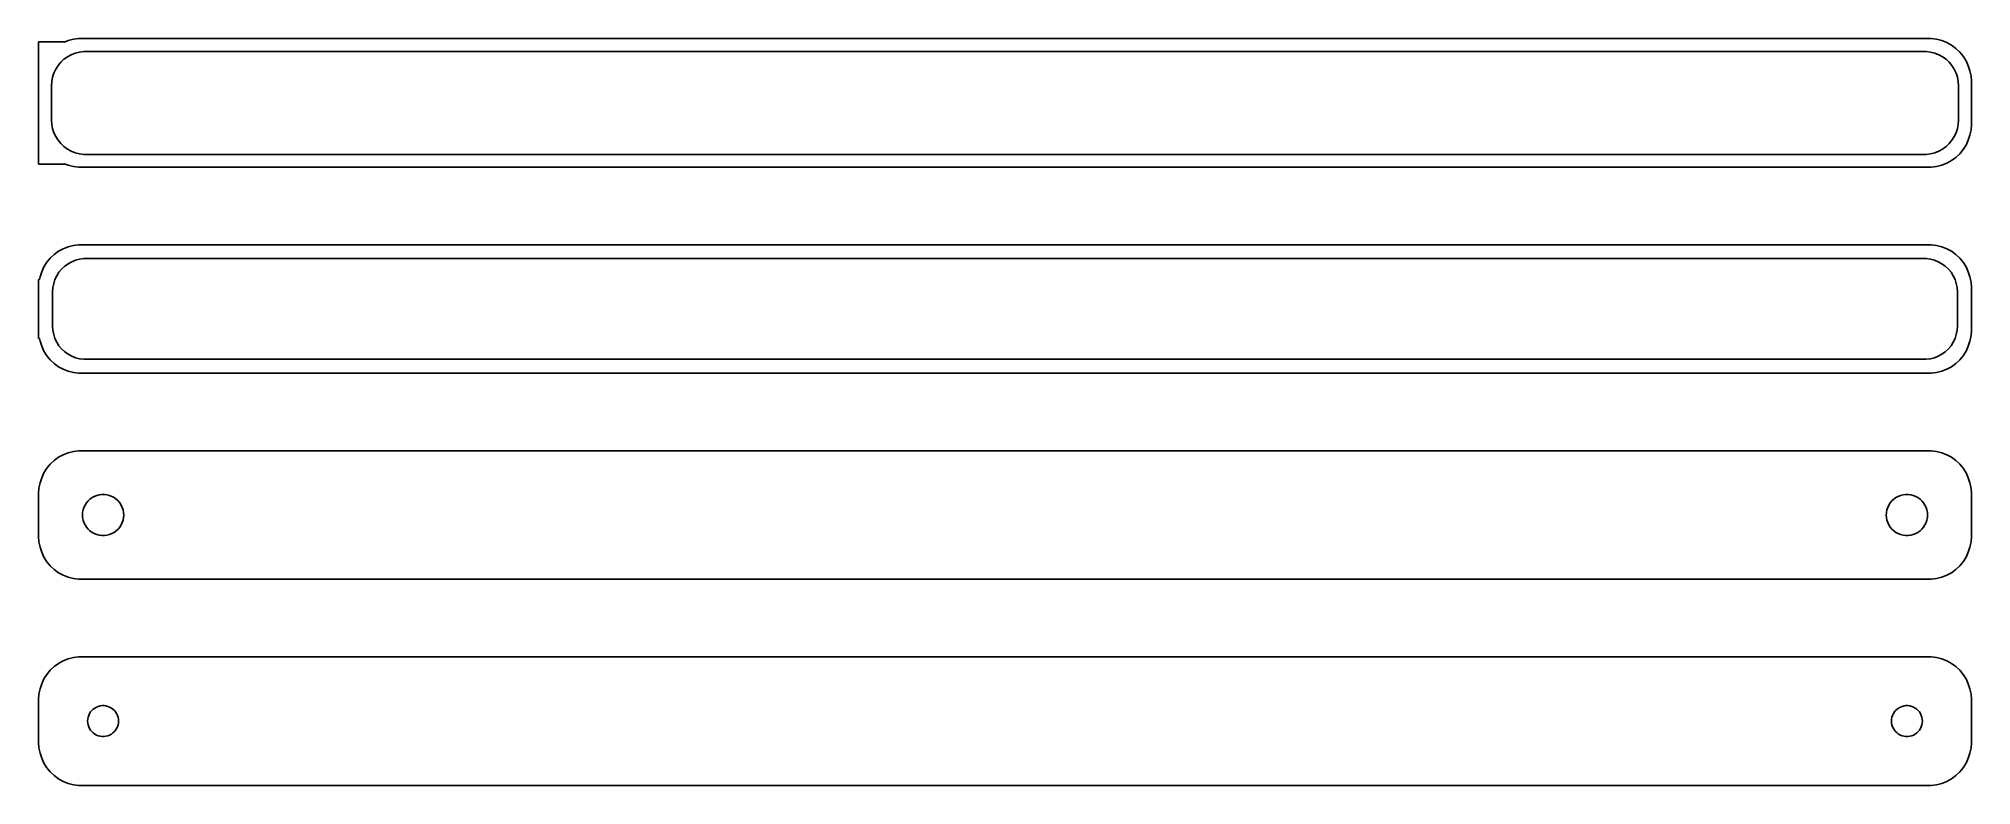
# Model space of a CAD drawing. Header units: metres. Extents: x -112 to 112, y 65 to 151.
import ezdxf

# ---------------------------------------------------------------- set-up
doc = ezdxf.new("R2010")
doc.units = ezdxf.units.M

msp = doc.modelspace()

# ---------------------------------------------------------------- linework, layer by layer
for p, q in [((-109.5, 151.115), (-112.5, 151.115)), ((-112.5, 151.115), (-112.5, 136.885)), ((-109.045, 151.255), (-109.5, 151.075)), ((-109.5, 151.075), (-109.5, 151.115)), ((-108.437, 151.411), (-109.045, 151.255)), ((-107.814, 151.49), (-108.437, 151.411)), ((107.814, 151.49), (-107.814, 151.49)), ((108.437, 151.411), (107.814, 151.49)), ((109.045, 151.255), (108.437, 151.411)), ((109.629, 151.024), (109.045, 151.255)), ((110.179, 150.722), (109.629, 151.024)), ((-110.236, 148.351), (-109.916, 148.738)), ((-109.916, 148.738), (-109.55, 149.082)), ((-109.55, 149.082), (-109.143, 149.377)), ((-109.143, 149.377), (-108.703, 149.619)), ((-108.703, 149.619), (-108.236, 149.804)), ((-108.236, 149.804), (-107.75, 149.929)), ((-107.75, 149.929), (-107.251, 149.992)), ((-107.251, 149.992), (107.251, 149.992)), ((107.251, 149.992), (107.75, 149.929)), ((107.75, 149.929), (108.236, 149.804)), ((108.236, 149.804), (108.703, 149.619)), ((108.703, 149.619), (109.143, 149.377)), ((109.143, 149.377), (109.55, 149.082)), ((109.55, 149.082), (109.916, 148.738)), ((109.916, 148.738), (110.236, 148.351)), ((110.687, 150.353), (110.179, 150.722)), ((111.145, 149.923), (110.687, 150.353)), ((111.545, 149.439), (111.145, 149.923)), ((111.882, 148.909), (111.545, 149.439)), ((112.149, 148.341), (111.882, 148.909)), ((-111, 146), (-110.968, 146.501)), ((-110.968, 146.501), (-110.874, 146.995)), ((-110.874, 146.995), (-110.719, 147.472)), ((-110.719, 147.472), (-110.505, 147.927)), ((-110.505, 147.927), (-110.236, 148.351)), ((110.236, 148.351), (110.505, 147.927)), ((110.505, 147.927), (110.719, 147.472)), ((110.719, 147.472), (110.874, 146.995)), ((110.874, 146.995), (110.968, 146.501)), ((110.968, 146.501), (111, 146)), ((112.343, 147.743), (112.149, 148.341)), ((112.461, 147.127), (112.343, 147.743)), ((112.5, 146.5), (112.461, 147.127)), ((112.5, 141.5), (112.5, 146.5)), ((-111, 142), (-111, 146)), ((111, 146), (111, 142)), ((-110.968, 141.499), (-111, 142)), ((111, 142), (110.968, 141.499)), ((-110.874, 141.005), (-110.968, 141.499)), ((-110.719, 140.528), (-110.874, 141.005)), ((-110.505, 140.073), (-110.719, 140.528)), ((-110.236, 139.649), (-110.505, 140.073)), ((-109.916, 139.262), (-110.236, 139.649)), ((110.236, 139.649), (109.916, 139.262)), ((110.505, 140.073), (110.236, 139.649)), ((110.719, 140.528), (110.505, 140.073)), ((110.874, 141.005), (110.719, 140.528)), ((110.968, 141.499), (110.874, 141.005)), ((111.882, 139.091), (112.149, 139.659)), ((112.149, 139.659), (112.343, 140.257)), ((112.343, 140.257), (112.461, 140.873)), ((112.461, 140.873), (112.5, 141.5)), ((-109.55, 138.918), (-109.916, 139.262)), ((-109.143, 138.623), (-109.55, 138.918)), ((-108.703, 138.381), (-109.143, 138.623)), ((-108.236, 138.196), (-108.703, 138.381)), ((-107.75, 138.071), (-108.236, 138.196)), ((-107.251, 138.008), (-107.75, 138.071)), ((107.251, 138.008), (-107.251, 138.008)), ((107.75, 138.071), (107.251, 138.008)), ((108.236, 138.196), (107.75, 138.071)), ((108.703, 138.381), (108.236, 138.196)), ((109.143, 138.623), (108.703, 138.381)), ((109.55, 138.918), (109.143, 138.623)), ((109.916, 139.262), (109.55, 138.918)), ((109.629, 136.976), (110.179, 137.278)), ((110.179, 137.278), (110.687, 137.647)), ((110.687, 137.647), (111.145, 138.077)), ((111.145, 138.077), (111.545, 138.561)), ((111.545, 138.561), (111.882, 139.091)), ((-112.5, 136.885), (-109.5, 136.885)), ((-109.5, 136.885), (-109.5, 136.925)), ((-109.5, 136.925), (-109.045, 136.745)), ((-109.045, 136.745), (-108.437, 136.589)), ((-108.437, 136.589), (-107.814, 136.51)), ((-107.814, 136.51), (107.814, 136.51)), ((107.814, 136.51), (108.437, 136.589)), ((108.437, 136.589), (109.045, 136.745)), ((109.045, 136.745), (109.629, 136.976)), ((-110.687, 126.353), (-111.145, 125.923)), ((-110.179, 126.722), (-110.687, 126.353)), ((-109.629, 127.024), (-110.179, 126.722)), ((-109.045, 127.255), (-109.629, 127.024)), ((-108.437, 127.411), (-109.045, 127.255)), ((-107.814, 127.49), (-108.437, 127.411)), ((107.814, 127.49), (-107.814, 127.49)), ((108.437, 127.411), (107.814, 127.49)), ((109.045, 127.255), (108.437, 127.411)), ((109.629, 127.024), (109.045, 127.255)), ((110.179, 126.722), (109.629, 127.024)), ((110.687, 126.353), (110.179, 126.722)), ((111.145, 125.923), (110.687, 126.353)), ((-112.149, 124.341), (-112.343, 123.743)), ((-111.882, 124.909), (-112.149, 124.341)), ((-111.545, 125.439), (-111.882, 124.909)), ((-111.145, 125.923), (-111.545, 125.439)), ((-110.601, 123.426), (-110.394, 123.866)), ((-110.394, 123.866), (-110.133, 124.276)), ((-110.133, 124.276), (-109.823, 124.651)), ((-109.823, 124.651), (-109.469, 124.984)), ((-109.469, 124.984), (-109.075, 125.27)), ((-109.075, 125.27), (-108.649, 125.504)), ((-108.649, 125.504), (-108.197, 125.683)), ((-108.197, 125.683), (-107.726, 125.804)), ((-107.726, 125.804), (-107.243, 125.865)), ((-107.243, 125.865), (107.243, 125.865)), ((107.243, 125.865), (107.726, 125.804)), ((107.726, 125.804), (108.197, 125.683)), ((108.197, 125.683), (108.649, 125.504)), ((108.649, 125.504), (109.075, 125.27)), ((109.075, 125.27), (109.469, 124.984)), ((109.469, 124.984), (109.823, 124.651)), ((109.823, 124.651), (110.133, 124.276)), ((110.133, 124.276), (110.394, 123.866)), ((110.394, 123.866), (110.601, 123.426)), ((111.545, 125.439), (111.145, 125.923)), ((111.882, 124.909), (111.545, 125.439)), ((112.149, 124.341), (111.882, 124.909)), ((112.343, 123.743), (112.149, 124.341)), ((-112.4, 123.444), (-112.5, 123.444)), ((-112.5, 123.444), (-112.5, 116.556)), ((-112.343, 123.743), (-112.4, 123.444)), ((-110.873, 122), (-110.842, 122.485)), ((-110.873, 118), (-110.873, 122)), ((-110.842, 122.485), (-110.751, 122.963)), ((-110.751, 122.963), (-110.601, 123.426)), ((110.601, 123.426), (110.751, 122.963)), ((110.751, 122.963), (110.842, 122.485)), ((110.842, 122.485), (110.873, 122)), ((110.873, 122), (110.873, 118)), ((112.461, 123.127), (112.343, 123.743)), ((112.5, 122.5), (112.461, 123.127)), ((112.5, 117.5), (112.5, 122.5)), ((-110.842, 117.515), (-110.873, 118)), ((-110.751, 117.037), (-110.842, 117.515)), ((-110.601, 116.574), (-110.751, 117.037)), ((110.751, 117.037), (110.601, 116.574)), ((110.842, 117.515), (110.751, 117.037)), ((110.873, 118), (110.842, 117.515)), ((112.461, 116.873), (112.5, 117.5)), ((-112.5, 116.556), (-112.4, 116.556)), ((-112.4, 116.556), (-112.343, 116.257)), ((-112.343, 116.257), (-112.149, 115.659)), ((-112.149, 115.659), (-111.882, 115.091)), ((-111.882, 115.091), (-111.545, 114.561)), ((-110.394, 116.134), (-110.601, 116.574)), ((-110.133, 115.724), (-110.394, 116.134)), ((-109.823, 115.349), (-110.133, 115.724)), ((-109.469, 115.016), (-109.823, 115.349)), ((-109.075, 114.73), (-109.469, 115.016)), ((109.469, 115.016), (109.075, 114.73)), ((109.823, 115.349), (109.469, 115.016)), ((110.133, 115.724), (109.823, 115.349)), ((110.394, 116.134), (110.133, 115.724)), ((110.601, 116.574), (110.394, 116.134)), ((111.545, 114.561), (111.882, 115.091)), ((111.882, 115.091), (112.149, 115.659)), ((112.149, 115.659), (112.343, 116.257)), ((112.343, 116.257), (112.461, 116.873)), ((-111.545, 114.561), (-111.145, 114.077)), ((-111.145, 114.077), (-110.687, 113.647)), ((-110.687, 113.647), (-110.179, 113.278)), ((-110.179, 113.278), (-109.629, 112.976)), ((-109.629, 112.976), (-109.045, 112.745)), ((-108.649, 114.496), (-109.075, 114.73)), ((-109.045, 112.745), (-108.437, 112.589)), ((-108.197, 114.317), (-108.649, 114.496)), ((-108.437, 112.589), (-107.814, 112.51)), ((-107.726, 114.196), (-108.197, 114.317)), ((-107.814, 112.51), (107.814, 112.51)), ((-107.243, 114.135), (-107.726, 114.196)), ((107.243, 114.135), (-107.243, 114.135)), ((107.726, 114.196), (107.243, 114.135)), ((108.197, 114.317), (107.726, 114.196)), ((107.814, 112.51), (108.437, 112.589)), ((108.649, 114.496), (108.197, 114.317)), ((108.437, 112.589), (109.045, 112.745)), ((109.075, 114.73), (108.649, 114.496)), ((109.045, 112.745), (109.629, 112.976)), ((109.629, 112.976), (110.179, 113.278)), ((110.179, 113.278), (110.687, 113.647)), ((110.687, 113.647), (111.145, 114.077)), ((111.145, 114.077), (111.545, 114.561)), ((-111.545, 101.439), (-111.882, 100.909)), ((-111.145, 101.923), (-111.545, 101.439)), ((-110.687, 102.353), (-111.145, 101.923)), ((-110.179, 102.722), (-110.687, 102.353)), ((-109.629, 103.024), (-110.179, 102.722)), ((-109.045, 103.255), (-109.629, 103.024)), ((-108.437, 103.411), (-109.045, 103.255)), ((-107.814, 103.49), (-108.437, 103.411)), ((107.814, 103.49), (-107.814, 103.49)), ((108.437, 103.411), (107.814, 103.49)), ((109.045, 103.255), (108.437, 103.411)), ((109.629, 103.024), (109.045, 103.255)), ((110.179, 102.722), (109.629, 103.024)), ((110.687, 102.353), (110.179, 102.722)), ((111.145, 101.923), (110.687, 102.353)), ((111.545, 101.439), (111.145, 101.923)), ((111.882, 100.909), (111.545, 101.439)), ((-112.461, 99.1267), (-112.5, 98.5)), ((-112.343, 99.7434), (-112.461, 99.1267)), ((-112.149, 100.341), (-112.343, 99.7434)), ((-111.882, 100.909), (-112.149, 100.341)), ((112.149, 100.341), (111.882, 100.909)), ((112.343, 99.7434), (112.149, 100.341)), ((112.461, 99.1267), (112.343, 99.7434)), ((112.5, 98.5), (112.461, 99.1267)), ((-112.5, 98.5), (-112.5, 93.5)), ((-107.325, 96.5968), (-107.231, 96.8835)), ((-107.231, 96.8835), (-107.103, 97.1562)), ((-107.103, 97.1562), (-106.942, 97.4107)), ((-106.942, 97.4107), (-106.75, 97.6429)), ((-106.75, 97.6429), (-106.53, 97.8492)), ((-106.53, 97.8492), (-106.286, 98.0264)), ((-106.286, 98.0264), (-106.022, 98.1716)), ((-106.022, 98.1716), (-105.742, 98.2825)), ((-105.742, 98.2825), (-105.45, 98.3575)), ((-105.45, 98.3575), (-105.151, 98.3953)), ((-105.151, 98.3953), (-104.849, 98.3953)), ((-104.849, 98.3953), (-104.55, 98.3575)), ((-104.55, 98.3575), (-104.258, 98.2825)), ((-104.258, 98.2825), (-103.978, 98.1716)), ((-103.978, 98.1716), (-103.714, 98.0264)), ((-103.714, 98.0264), (-103.47, 97.8492)), ((-103.47, 97.8492), (-103.25, 97.6429)), ((-103.25, 97.6429), (-103.058, 97.4107)), ((-103.058, 97.4107), (-102.897, 97.1562)), ((-102.897, 97.1562), (-102.769, 96.8835)), ((-102.769, 96.8835), (-102.675, 96.5968)), ((102.675, 96.5968), (102.769, 96.8835)), ((102.769, 96.8835), (102.897, 97.1562)), ((102.897, 97.1562), (103.058, 97.4107)), ((103.058, 97.4107), (103.25, 97.6429)), ((103.25, 97.6429), (103.47, 97.8492)), ((103.47, 97.8492), (103.714, 98.0264)), ((103.714, 98.0264), (103.978, 98.1716)), ((103.978, 98.1716), (104.258, 98.2825)), ((104.258, 98.2825), (104.55, 98.3575)), ((104.55, 98.3575), (104.849, 98.3953)), ((104.849, 98.3953), (105.151, 98.3953)), ((105.151, 98.3953), (105.45, 98.3575)), ((105.45, 98.3575), (105.742, 98.2825)), ((105.742, 98.2825), (106.022, 98.1716)), ((106.022, 98.1716), (106.286, 98.0264)), ((106.286, 98.0264), (106.53, 97.8492)), ((106.53, 97.8492), (106.75, 97.6429)), ((106.75, 97.6429), (106.942, 97.4107)), ((106.942, 97.4107), (107.103, 97.1562)), ((107.103, 97.1562), (107.231, 96.8835)), ((107.231, 96.8835), (107.325, 96.5968)), ((112.5, 93.5), (112.5, 98.5)), ((-107.4, 96), (-107.381, 96.3008)), ((-107.381, 95.6992), (-107.4, 96)), ((-107.381, 96.3008), (-107.325, 96.5968)), ((-107.325, 95.4032), (-107.381, 95.6992)), ((-107.231, 95.1165), (-107.325, 95.4032)), ((-107.103, 94.8438), (-107.231, 95.1165)), ((-106.942, 94.5893), (-107.103, 94.8438)), ((-106.75, 94.3571), (-106.942, 94.5893)), ((-103.058, 94.5893), (-103.25, 94.3571)), ((-102.897, 94.8438), (-103.058, 94.5893)), ((-102.769, 95.1165), (-102.897, 94.8438)), ((-102.675, 95.4032), (-102.769, 95.1165)), ((-102.675, 96.5968), (-102.619, 96.3008)), ((-102.619, 95.6992), (-102.675, 95.4032)), ((-102.619, 96.3008), (-102.6, 96)), ((-102.6, 96), (-102.619, 95.6992)), ((102.6, 96), (102.619, 96.3008)), ((102.619, 95.6992), (102.6, 96)), ((102.619, 96.3008), (102.675, 96.5968)), ((102.675, 95.4032), (102.619, 95.6992)), ((102.769, 95.1165), (102.675, 95.4032)), ((102.897, 94.8438), (102.769, 95.1165)), ((103.058, 94.5893), (102.897, 94.8438)), ((103.25, 94.3571), (103.058, 94.5893)), ((106.942, 94.5893), (106.75, 94.3571)), ((107.103, 94.8438), (106.942, 94.5893)), ((107.231, 95.1165), (107.103, 94.8438)), ((107.325, 95.4032), (107.231, 95.1165)), ((107.325, 96.5968), (107.381, 96.3008)), ((107.381, 95.6992), (107.325, 95.4032)), ((107.381, 96.3008), (107.4, 96)), ((107.4, 96), (107.381, 95.6992)), ((-112.5, 93.5), (-112.461, 92.8733)), ((-112.461, 92.8733), (-112.343, 92.2566)), ((-112.343, 92.2566), (-112.149, 91.6594)), ((-106.53, 94.1508), (-106.75, 94.3571)), ((-106.286, 93.9736), (-106.53, 94.1508)), ((-106.022, 93.8284), (-106.286, 93.9736)), ((-105.742, 93.7175), (-106.022, 93.8284)), ((-105.45, 93.6425), (-105.742, 93.7175)), ((-105.151, 93.6047), (-105.45, 93.6425)), ((-104.849, 93.6047), (-105.151, 93.6047)), ((-104.55, 93.6425), (-104.849, 93.6047)), ((-104.258, 93.7175), (-104.55, 93.6425)), ((-103.978, 93.8284), (-104.258, 93.7175)), ((-103.714, 93.9736), (-103.978, 93.8284)), ((-103.47, 94.1508), (-103.714, 93.9736)), ((-103.25, 94.3571), (-103.47, 94.1508)), ((103.47, 94.1508), (103.25, 94.3571)), ((103.714, 93.9736), (103.47, 94.1508)), ((103.978, 93.8284), (103.714, 93.9736)), ((104.258, 93.7175), (103.978, 93.8284)), ((104.55, 93.6425), (104.258, 93.7175)), ((104.849, 93.6047), (104.55, 93.6425)), ((105.151, 93.6047), (104.849, 93.6047)), ((105.45, 93.6425), (105.151, 93.6047)), ((105.742, 93.7175), (105.45, 93.6425)), ((106.022, 93.8284), (105.742, 93.7175)), ((106.286, 93.9736), (106.022, 93.8284)), ((106.53, 94.1508), (106.286, 93.9736)), ((106.75, 94.3571), (106.53, 94.1508)), ((112.149, 91.6594), (112.343, 92.2566)), ((112.343, 92.2566), (112.461, 92.8733)), ((112.461, 92.8733), (112.5, 93.5)), ((-112.149, 91.6594), (-111.882, 91.0912)), ((-111.882, 91.0912), (-111.545, 90.5611)), ((-111.545, 90.5611), (-111.145, 90.0773)), ((-111.145, 90.0773), (-110.687, 89.6474)), ((110.687, 89.6474), (111.145, 90.0773)), ((111.145, 90.0773), (111.545, 90.5611)), ((111.545, 90.5611), (111.882, 91.0912)), ((111.882, 91.0912), (112.149, 91.6594)), ((-110.687, 89.6474), (-110.179, 89.2784)), ((-110.179, 89.2784), (-109.629, 88.9759)), ((-109.629, 88.9759), (-109.045, 88.7447)), ((-109.045, 88.7447), (-108.437, 88.5886)), ((-108.437, 88.5886), (-107.814, 88.5099)), ((-107.814, 88.5099), (107.814, 88.5099)), ((107.814, 88.5099), (108.437, 88.5886)), ((108.437, 88.5886), (109.045, 88.7447)), ((109.045, 88.7447), (109.629, 88.9759)), ((109.629, 88.9759), (110.179, 89.2784)), ((110.179, 89.2784), (110.687, 89.6474)), ((-109.629, 79.0241), (-110.179, 78.7216)), ((-109.045, 79.2553), (-109.629, 79.0241)), ((-108.437, 79.4114), (-109.045, 79.2553)), ((-107.814, 79.4901), (-108.437, 79.4114)), ((107.814, 79.4901), (-107.814, 79.4901)), ((108.437, 79.4114), (107.814, 79.4901)), ((109.045, 79.2553), (108.437, 79.4114)), ((109.629, 79.0241), (109.045, 79.2553)), ((110.179, 78.7216), (109.629, 79.0241)), ((-111.882, 76.9088), (-112.149, 76.3406)), ((-111.545, 77.4389), (-111.882, 76.9088)), ((-111.145, 77.9227), (-111.545, 77.4389)), ((-110.687, 78.3526), (-111.145, 77.9227)), ((-110.179, 78.7216), (-110.687, 78.3526)), ((110.687, 78.3526), (110.179, 78.7216)), ((111.145, 77.9227), (110.687, 78.3526)), ((111.545, 77.4389), (111.145, 77.9227)), ((111.882, 76.9088), (111.545, 77.4389)), ((112.149, 76.3406), (111.882, 76.9088)), ((-112.461, 75.1267), (-112.5, 74.5)), ((-112.5, 74.5), (-112.5, 69.5)), ((-112.343, 75.7434), (-112.461, 75.1267)), ((-112.149, 76.3406), (-112.343, 75.7434)), ((112.343, 75.7434), (112.149, 76.3406)), ((112.461, 75.1267), (112.343, 75.7434)), ((112.5, 74.5), (112.461, 75.1267)), ((112.5, 69.5), (112.5, 74.5)), ((-106.8, 72), (-106.786, 72.2256)), ((-106.786, 71.7744), (-106.8, 72)), ((-106.786, 72.2256), (-106.743, 72.4476)), ((-106.743, 72.4476), (-106.674, 72.6626)), ((-106.674, 72.6626), (-106.577, 72.8671)), ((-106.577, 72.8671), (-106.456, 73.058)), ((-106.456, 73.058), (-106.312, 73.2322)), ((-106.312, 73.2322), (-106.147, 73.3869)), ((-106.147, 73.3869), (-105.964, 73.5198)), ((-105.964, 73.5198), (-105.766, 73.6287)), ((-105.766, 73.6287), (-105.556, 73.7119)), ((-105.556, 73.7119), (-105.337, 73.7681)), ((-105.337, 73.7681), (-105.113, 73.7964)), ((-105.113, 73.7964), (-104.887, 73.7964)), ((-104.887, 73.7964), (-104.663, 73.7681)), ((-104.663, 73.7681), (-104.444, 73.7119)), ((-104.444, 73.7119), (-104.234, 73.6287)), ((-104.234, 73.6287), (-104.036, 73.5198)), ((-104.036, 73.5198), (-103.853, 73.3869)), ((-103.853, 73.3869), (-103.688, 73.2322)), ((-103.688, 73.2322), (-103.544, 73.058)), ((-103.544, 73.058), (-103.423, 72.8671)), ((-103.423, 72.8671), (-103.326, 72.6626)), ((-103.326, 72.6626), (-103.257, 72.4476)), ((-103.257, 72.4476), (-103.214, 72.2256)), ((-103.214, 72.2256), (-103.2, 72)), ((-103.2, 72), (-103.214, 71.7744)), ((103.2, 72), (103.214, 72.2256)), ((103.214, 71.7744), (103.2, 72)), ((103.214, 72.2256), (103.257, 72.4476)), ((103.257, 72.4476), (103.326, 72.6626)), ((103.326, 72.6626), (103.423, 72.8671)), ((103.423, 72.8671), (103.544, 73.058)), ((103.544, 73.058), (103.688, 73.2322)), ((103.688, 73.2322), (103.853, 73.3869)), ((103.853, 73.3869), (104.036, 73.5198)), ((104.036, 73.5198), (104.234, 73.6287)), ((104.234, 73.6287), (104.444, 73.7119)), ((104.444, 73.7119), (104.663, 73.7681)), ((104.663, 73.7681), (104.887, 73.7964)), ((104.887, 73.7964), (105.113, 73.7964)), ((105.113, 73.7964), (105.337, 73.7681)), ((105.337, 73.7681), (105.556, 73.7119)), ((105.556, 73.7119), (105.766, 73.6287)), ((105.766, 73.6287), (105.964, 73.5198)), ((105.964, 73.5198), (106.147, 73.3869)), ((106.147, 73.3869), (106.312, 73.2322)), ((106.312, 73.2322), (106.456, 73.058)), ((106.456, 73.058), (106.577, 72.8671)), ((106.577, 72.8671), (106.674, 72.6626)), ((106.674, 72.6626), (106.743, 72.4476)), ((106.743, 72.4476), (106.786, 72.2256)), ((106.786, 72.2256), (106.8, 72)), ((106.8, 72), (106.786, 71.7744)), ((-106.743, 71.5524), (-106.786, 71.7744)), ((-106.674, 71.3374), (-106.743, 71.5524)), ((-106.577, 71.1329), (-106.674, 71.3374)), ((-106.456, 70.942), (-106.577, 71.1329)), ((-106.312, 70.7678), (-106.456, 70.942)), ((-106.147, 70.6131), (-106.312, 70.7678)), ((-105.964, 70.4802), (-106.147, 70.6131)), ((-105.766, 70.3713), (-105.964, 70.4802)), ((-105.556, 70.2881), (-105.766, 70.3713)), ((-105.337, 70.2319), (-105.556, 70.2881)), ((-105.113, 70.2036), (-105.337, 70.2319)), ((-104.887, 70.2036), (-105.113, 70.2036)), ((-104.663, 70.2319), (-104.887, 70.2036)), ((-104.444, 70.2881), (-104.663, 70.2319)), ((-104.234, 70.3713), (-104.444, 70.2881)), ((-104.036, 70.4802), (-104.234, 70.3713)), ((-103.853, 70.6131), (-104.036, 70.4802)), ((-103.688, 70.7678), (-103.853, 70.6131)), ((-103.544, 70.942), (-103.688, 70.7678)), ((-103.423, 71.1329), (-103.544, 70.942)), ((-103.326, 71.3374), (-103.423, 71.1329)), ((-103.257, 71.5524), (-103.326, 71.3374)), ((-103.214, 71.7744), (-103.257, 71.5524)), ((103.257, 71.5524), (103.214, 71.7744)), ((103.326, 71.3374), (103.257, 71.5524)), ((103.423, 71.1329), (103.326, 71.3374)), ((103.544, 70.942), (103.423, 71.1329)), ((103.688, 70.7678), (103.544, 70.942)), ((103.853, 70.6131), (103.688, 70.7678)), ((104.036, 70.4802), (103.853, 70.6131)), ((104.234, 70.3713), (104.036, 70.4802)), ((104.444, 70.2881), (104.234, 70.3713)), ((104.663, 70.2319), (104.444, 70.2881)), ((104.887, 70.2036), (104.663, 70.2319)), ((105.113, 70.2036), (104.887, 70.2036)), ((105.337, 70.2319), (105.113, 70.2036)), ((105.556, 70.2881), (105.337, 70.2319)), ((105.766, 70.3713), (105.556, 70.2881)), ((105.964, 70.4802), (105.766, 70.3713)), ((106.147, 70.6131), (105.964, 70.4802)), ((106.312, 70.7678), (106.147, 70.6131)), ((106.456, 70.942), (106.312, 70.7678)), ((106.577, 71.1329), (106.456, 70.942)), ((106.674, 71.3374), (106.577, 71.1329)), ((106.743, 71.5524), (106.674, 71.3374)), ((106.786, 71.7744), (106.743, 71.5524)), ((-112.5, 69.5), (-112.461, 68.8733)), ((-112.461, 68.8733), (-112.343, 68.2566)), ((-112.343, 68.2566), (-112.149, 67.6594)), ((-112.149, 67.6594), (-111.882, 67.0912)), ((111.882, 67.0912), (112.149, 67.6594)), ((112.149, 67.6594), (112.343, 68.2566)), ((112.343, 68.2566), (112.461, 68.8733)), ((112.461, 68.8733), (112.5, 69.5)), ((-111.882, 67.0912), (-111.545, 66.5611)), ((-111.545, 66.5611), (-111.145, 66.0773)), ((-111.145, 66.0773), (-110.687, 65.6474)), ((-110.687, 65.6474), (-110.179, 65.2784)), ((-110.179, 65.2784), (-109.629, 64.9759)), ((109.629, 64.9759), (110.179, 65.2784)), ((110.179, 65.2784), (110.687, 65.6474)), ((110.687, 65.6474), (111.145, 66.0773)), ((111.145, 66.0773), (111.545, 66.5611)), ((111.545, 66.5611), (111.882, 67.0912)), ((-109.629, 64.9759), (-109.045, 64.7447)), ((-109.045, 64.7447), (-108.437, 64.5886)), ((-108.437, 64.5886), (-107.814, 64.5099)), ((-107.814, 64.5099), (107.814, 64.5099)), ((107.814, 64.5099), (108.437, 64.5886)), ((108.437, 64.5886), (109.045, 64.7447)), ((109.045, 64.7447), (109.629, 64.9759))]:
    msp.add_line(p, q)

doc.saveas('drawing.dxf')
